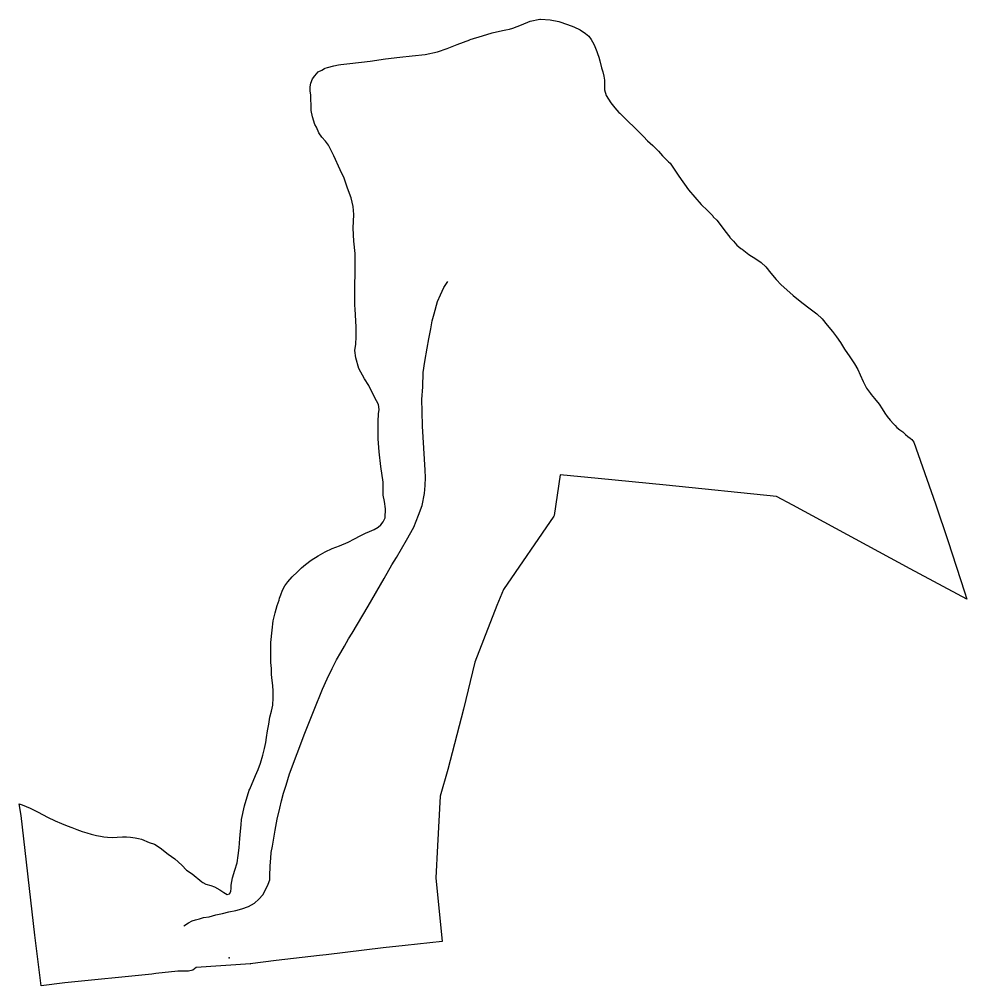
# Model space of a CAD drawing. Header units: inches. Extents: x 11269096 to 11303252, y 3653903 to 3686752.
# Drawn here: x 11279131 to 11280776, y 3664901 to 3666579 of the extents above; entities that cross this region are included whole.
import ezdxf

# ---------------------------------------------------------------- set-up
doc = ezdxf.new("R2010")
doc.units = ezdxf.units.IN
doc.header["$MEASUREMENT"] = 0
for name, color, linetype in [('Park', 105, 'Continuous'), ('RecreationAccess', 231, 'Continuous'), ('Trail', 202, 'Continuous')]:
    doc.layers.add(name, color=color, linetype=linetype)

msp = doc.modelspace()

# ---------------------------------------------------------------- linework, layer by layer
at = {"layer": 'Park'}
msp.add_lwpolyline([(11279169, 3664901), (11279158, 3664988.8), (11279134, 3665196.5), (11279131, 3665217), (11279136, 3665215.3), (11279150, 3665209), (11279164, 3665202), (11279180, 3665193.5), (11279193, 3665187.5), (11279204, 3665182.5), (11279214, 3665178.5), (11279222, 3665175.5), (11279231, 3665172.3), (11279240, 3665169), (11279248, 3665166.5), (11279256, 3665164.3), (11279265, 3665162), (11279272, 3665160.8), (11279278, 3665159.5), (11279284, 3665159), (11279292, 3665158.5), (11279301, 3665159), (11279310, 3665159.3), (11279317, 3665159.5), (11279324, 3665159), (11279332, 3665157.8), (11279338, 3665156.3), (11279343, 3665155.3), (11279356.4, 3665149.9), (11279365.9, 3665146.5), (11279375.3, 3665140.4), (11279389.2, 3665129.2), (11279401.2, 3665121.4), (11279413.2, 3665110.2), (11279421.2, 3665101.6), (11279431, 3665095), (11279448, 3665081.2), (11279449.5, 3665080.3), (11279455, 3665077), (11279457.2, 3665076.5), (11279461.2, 3665075.4), (11279463.5, 3665074.7), (11279470, 3665072.5), (11279479.2, 3665067.6), (11279486, 3665063), (11279492, 3665059.5), (11279496, 3665060.3), (11279498, 3665064.7), (11279499, 3665070.2), (11279499, 3665075.7), (11279501, 3665088.5), (11279505, 3665101.7), (11279509, 3665114.2), (11279511, 3665127), (11279513, 3665140.5), (11279514, 3665156.8), (11279515, 3665169.5), (11279516, 3665180.3), (11279517, 3665189.3), (11279522, 3665213.5), (11279530, 3665240.7), (11279531, 3665242.2), (11279541, 3665266.2), (11279546, 3665276.5), (11279550, 3665287.5), (11279554, 3665301), (11279557, 3665313), (11279559, 3665323), (11279560, 3665332), (11279562, 3665343.3), (11279564, 3665355.3), (11279566, 3665367), (11279569, 3665377.5), (11279571, 3665388), (11279572, 3665400.7), (11279572, 3665412.5), (11279571, 3665422), (11279570, 3665431.2), (11279569, 3665441.2), (11279569, 3665451.5), (11279568, 3665462), (11279568, 3665479.5), (11279568, 3665497), (11279570, 3665518.3), (11279572, 3665534.8), (11279575, 3665548.2), (11279579, 3665561.2), (11279582, 3665570.2), (11279583, 3665574), (11279585, 3665579.5), (11279588, 3665588), (11279592, 3665595.5), (11279597, 3665602.5), (11279605, 3665610.7), (11279614, 3665619.5), (11279621, 3665626.5), (11279628, 3665632.5), (11279638, 3665640), (11279650, 3665647.5), (11279662, 3665654.5), (11279674, 3665660), (11279687, 3665665), (11279702, 3665671), (11279713, 3665676.8), (11279723, 3665682), (11279732, 3665686.5), (11279739, 3665689.5), (11279747, 3665693), (11279754, 3665697.3), (11279759, 3665701), (11279763, 3665706.3), (11279766, 3665713.5), (11279767, 3665729), (11279765, 3665742), (11279763, 3665752.5), (11279763, 3665759), (11279763, 3665767), (11279763, 3665775.5), (11279759, 3665802.3), (11279756, 3665827.8), (11279754, 3665850.5), (11279754, 3665860.5), (11279754, 3665871.8), (11279754, 3665880.5), (11279754.9, 3665894), (11279755.8, 3665901.6), (11279754.9, 3665910), (11279748, 3665922.7), (11279738, 3665943.1), (11279730.2, 3665954.8), (11279720.3, 3665972.6), (11279715.1, 3665991.3), (11279713.4, 3666004), (11279715.1, 3666015), (11279715.9, 3666027.7), (11279716, 3666045), (11279714.2, 3666076), (11279713.4, 3666082.7), (11279714.2, 3666172.6), (11279711.6, 3666193.7), (11279710.8, 3666216.6), (11279711.6, 3666240.3), (11279710.8, 3666253.8), (11279707.5, 3666269.2), (11279700.7, 3666286), (11279694.8, 3666303), (11279688, 3666317.5), (11279677, 3666342), (11279667.6, 3666360.7), (11279662.5, 3666367.4), (11279656.5, 3666374.2), (11279650.8, 3666381.8), (11279647, 3666391.5), (11279644, 3666396.2), (11279640, 3666409.5), (11279638, 3666420.5), (11279638, 3666431.2), (11279637, 3666439.2), (11279637, 3666447.5), (11279636, 3666455), (11279636, 3666461.5), (11279637, 3666468.3), (11279640, 3666475.5), (11279644, 3666480.8), (11279647, 3666484.5), (11279650, 3666487.8), (11279656, 3666490.8), (11279661, 3666493.5), (11279662, 3666494), (11279666, 3666495.5), (11279677, 3666498.5), (11279685, 3666499.8), (11279689, 3666500.5), (11279705, 3666502.3), (11279740, 3666506.5), (11279767, 3666510.3), (11279792, 3666513.3), (11279813, 3666515.5), (11279836, 3666518), (11279857, 3666522.5), (11279874, 3666528.3), (11279891, 3666535.5), (11279913, 3666543.5), (11279914, 3666544), (11279935, 3666550.5), (11279952, 3666555.7), (11279970, 3666559.5), (11279976, 3666560.7), (11279982, 3666562), (11279988, 3666563.5), (11280003, 3666569.7), (11280018, 3666576), (11280035, 3666579), (11280036, 3666579), (11280053, 3666578), (11280068, 3666575), (11280083, 3666570.2), (11280094, 3666565.7), (11280105, 3666560.5), (11280114, 3666554.5), (11280120, 3666550), (11280124, 3666544), (11280126, 3666540), (11280129, 3666534.7), (11280134, 3666523.3), (11280135.1, 3666519.7), (11280137, 3666513.5), (11280139, 3666507), (11280142, 3666495), (11280144, 3666488), (11280146, 3666480.5), (11280147, 3666473.5), (11280147, 3666465.3), (11280147, 3666456.5), (11280150, 3666446.5), (11280158, 3666434.2), (11280165, 3666425.2), (11280172, 3666417.5), (11280174, 3666416), (11280186, 3666403.7), (11280201, 3666389.2), (11280215, 3666375.5), (11280222, 3666368), (11280231, 3666360), (11280241, 3666350.3), (11280248, 3666342), (11280255, 3666335.3), (11280258, 3666331.5), (11280261, 3666329), (11280276, 3666306.5), (11280293, 3666283), (11280315, 3666257.5), (11280326, 3666247), (11280335, 3666237.7), (11280336, 3666236.2), (11280342, 3666230.5), (11280348, 3666222.5), (11280356, 3666211.7), (11280365, 3666200.7), (11280365, 3666200.3), (11280371, 3666193.5), (11280377, 3666187), (11280384, 3666181.3), (11280386, 3666179.8), (11280398, 3666170.5), (11280410, 3666163), (11280419, 3666157), (11280427, 3666149.3), (11280436, 3666138.5), (11280445, 3666127.3), (11280454, 3666117.7), (11280464, 3666109), (11280475, 3666099.5), (11280490, 3666087.2), (11280504, 3666076.5), (11280516, 3666067.5), (11280525, 3666059), (11280534, 3666048.2), (11280543, 3666037.2), (11280550, 3666027.8), (11280557, 3666018), (11280564, 3666006.5), (11280573, 3665992.8), (11280581, 3665981), (11280587, 3665971), (11280591, 3665961.5), (11280596, 3665950), (11280602, 3665938.7), (11280609, 3665929.5), (11280610, 3665927.5), (11280616, 3665920.7), (11280624, 3665910.5), (11280629, 3665902.5), (11280634, 3665895.2), (11280638, 3665889.2), (11280643, 3665883), (11280649, 3665876.5), (11280652, 3665873.7), (11280655, 3665870.3), (11280660, 3665866.3), (11280665, 3665862.5), (11280670, 3665858.3), (11280674, 3665854.8), (11280678, 3665851.5), (11280681, 3665849.5), (11280684, 3665845), (11280722, 3665737.5), (11280744, 3665672.5), (11280772, 3665585), (11280776, 3665572.2), (11280678, 3665624.7), (11280474, 3665735.2), (11280446, 3665750.7), (11280254, 3665770), (11280136, 3665781.7), (11280070, 3665788.2), (11280060, 3665717.5), (11280059, 3665716.2), (11279972, 3665589), (11279960, 3665561.2), (11279937, 3665501.5), (11279922, 3665463), (11279902, 3665381.2), (11279875, 3665276.5), (11279862, 3665230), (11279857, 3665143.8), (11279854, 3665088.5), (11279865, 3664977.5), (11279801, 3664971), (11279763, 3664966.5), (11279664, 3664954.7), (11279652, 3664953.5), (11279577, 3664944.7), (11279532, 3664939.2), (11279532.3, 3664938.8), (11279438, 3664932.7), (11279432, 3664928.2), (11279425, 3664926), (11279406, 3664926.2), (11279368, 3664922), (11279361, 3664921.2), (11279210, 3664906)], close=True, dxfattribs=at)
at = {"layer": 'RecreationAccess'}
msp.add_point((11279495.1, 3664949.5), dxfattribs=at)
at = {"layer": 'Trail'}
msp.add_lwpolyline([(11279416.8, 3665004.9), (11279424.7, 3665010.2), (11279430.9, 3665013.5), (11279436.8, 3665015.3), (11279443.7, 3665017.1), (11279450.9, 3665019.1), (11279460.4, 3665020.8), (11279472.1, 3665023.9), (11279483.6, 3665026.3), (11279495, 3665029), (11279507.1, 3665031.8), (11279517.3, 3665034.3), (11279528.7, 3665038.5), (11279539.3, 3665044), (11279547, 3665051.5), (11279553.6, 3665059), (11279557.6, 3665066.2), (11279563.1, 3665077.2), (11279566, 3665084.7), (11279566.2, 3665090.9), (11279566.7, 3665109.2), (11279567.5, 3665122.2), (11279568.4, 3665132.1), (11279570.4, 3665143.4), (11279575, 3665171.1), (11279578.6, 3665189.9), (11279583.4, 3665209.5), (11279586.1, 3665222.1), (11279589.6, 3665235.1), (11279594.6, 3665249), (11279600.4, 3665268.6), (11279626.6, 3665339.5), (11279642.9, 3665379.9), (11279657.2, 3665415.6), (11279665.8, 3665433.9), (11279674, 3665451.5), (11279681.5, 3665466.9), (11279689.2, 3665479.7), (11279695.4, 3665490.8), (11279702.7, 3665503.1), (11279708.8, 3665513), (11279737, 3665559.7), (11279764.4, 3665608), (11279778, 3665631.8), (11279786, 3665644.4), (11279803.2, 3665674.6), (11279815.9, 3665697.3), (11279824.3, 3665718), (11279830.7, 3665735), (11279834.7, 3665755.7), (11279836, 3665769.6), (11279836.4, 3665783.5), (11279835.6, 3665796.3), (11279830.9, 3665872.5), (11279830.3, 3665898.1), (11279830.1, 3665918.6), (11279831.4, 3665941.1), (11279832.5, 3665965.5), (11279835.1, 3665984.9), (11279839.3, 3666008.1), (11279842, 3666024.2), (11279845.7, 3666041.6), (11279848.1, 3666055.5), (11279851.4, 3666067.8), (11279857.2, 3666088.8), (11279862.2, 3666100.4), (11279868.2, 3666113.2), (11279875, 3666124)], dxfattribs=at)

doc.saveas('drawing.dxf')
